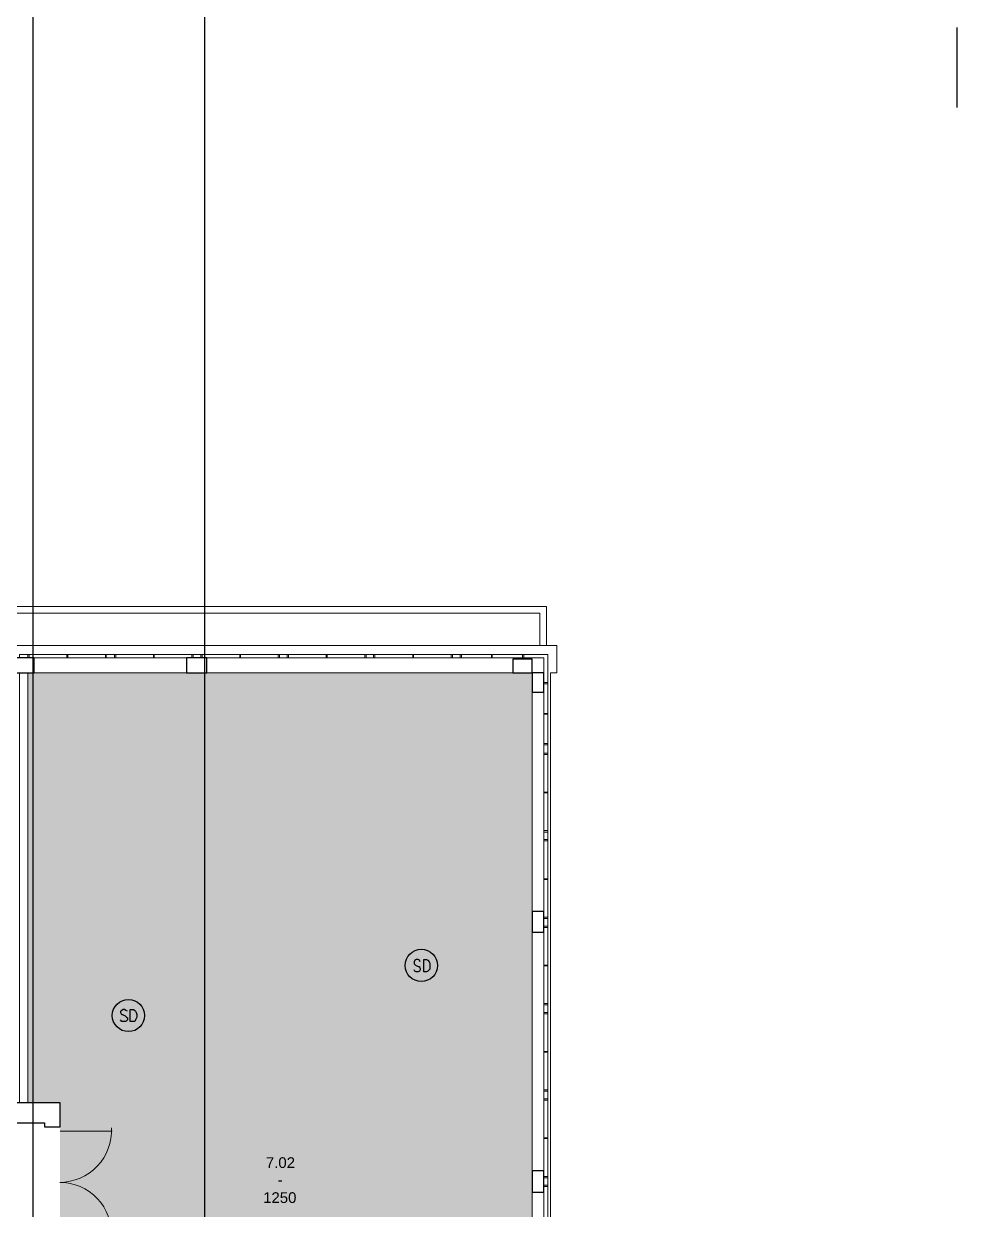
# Model space of a CAD drawing. Header units: millimetres. Extents: x -59 to 47, y 152 to 919.
# Drawn here: x 7.31 to 20.97, y 570.22 to 587.59 of the extents above; entities that cross this region are included whole.
import ezdxf

# ---------------------------------------------------------------- set-up
doc = ezdxf.new("R2010")
doc.units = ezdxf.units.MM
doc.layers.add('PDF_014407$_ps_FIRE$DETECT', color=80, linetype='Continuous', true_color=0x3fff00)
doc.layers.add('PDF_014407$HL-TMP', color=7, linetype='Continuous', true_color=0x800000)
for name, color, linetype in [('PDF_014407$_ps_TEXTBOLD', 2, 'Continuous'), ('PDF_014407$BL', 7, 'Continuous'), ('PDF_014407$DR', 7, 'Continuous'), ('PDF_014407$WA', 7, 'Continuous'), ('PDF_014407$WA-COL', 7, 'Continuous'), ('PDF_014407$WA-EXT', 7, 'Continuous'), ('PDF_014407$WN', 7, 'Continuous'), ('PDF_014408$A$walls.outside_Pen_No__4', 7, 'Continuous'), ('PDF_Text', 7, 'Continuous')]:
    doc.layers.add(name, color=color, linetype=linetype)
doc.styles.add('PDF ArialMT', font='arial.ttf')

msp = doc.modelspace()

# ---------------------------------------------------------------- linework, layer by layer
for p, q in [((7.447, 490.713), (7.447, 822.726)), ((9.959, 470.773), (9.959, 662.318))]:
    msp.add_line(p, q)
at = {"layer": 'PDF_014407$_ps_FIRE$DETECT', "lineweight": 25}
for centre in [(13.126, 573.806), (8.84, 573.073)]:
    msp.add_circle(centre, 0.236, dxfattribs=at)
at = {"layer": 'PDF_014407$_ps_TEXTBOLD', "lineweight": 25}
for points in [[(13.111, 573.861), (13.101, 573.881), (13.081, 573.892), (13.051, 573.892), (13.031, 573.881), (13.021, 573.861), (13.021, 573.841), (13.021, 573.831), (13.031, 573.821), (13.041, 573.811), (13.081, 573.791), (13.101, 573.791), (13.101, 573.781), (13.111, 573.761), (13.111, 573.741), (13.101, 573.721), (13.081, 573.711), (13.051, 573.711), (13.031, 573.721), (13.021, 573.741)], [(8.824, 573.139), (8.804, 573.149), (8.784, 573.159), (8.764, 573.159), (8.744, 573.149), (8.724, 573.139), (8.724, 573.119), (8.734, 573.098), (8.744, 573.088), (8.754, 573.088), (8.794, 573.068), (8.804, 573.058), (8.814, 573.048), (8.824, 573.038), (8.824, 573.008), (8.804, 572.988), (8.784, 572.988), (8.764, 572.988), (8.744, 572.988), (8.724, 573.008)]]:
    msp.add_lwpolyline(points, dxfattribs=at)
for points in [[(13.161, 573.711), (13.161, 573.892), (13.201, 573.892), (13.221, 573.881), (13.241, 573.861), (13.251, 573.841), (13.251, 573.821), (13.251, 573.781), (13.251, 573.751), (13.241, 573.741), (13.221, 573.721), (13.201, 573.711)], [(8.865, 572.988), (8.865, 573.159), (8.915, 573.159), (8.935, 573.149), (8.945, 573.139), (8.955, 573.119), (8.965, 573.088), (8.965, 573.048), (8.955, 573.028), (8.945, 573.008), (8.935, 572.988), (8.915, 572.988)]]:
    msp.add_lwpolyline(points, close=True, dxfattribs=at)
at = {"layer": 'PDF_014407$BL', "lineweight": 9}
for points in [[(-39.692, 578.489), (-39.692, 579.061), (14.958, 579.061), (14.958, 578.489)], [(-39.591, 578.489), (-39.591, 578.961), (14.858, 578.961), (14.858, 578.489)], [(7.871, 562.799), (14.968, 562.799), (14.968, 562.899), (15.068, 562.899), (15.068, 563.201), (15.018, 563.201), (15.018, 578.088), (15.109, 578.088), (15.109, 578.489), (-40.565, 578.489)], [(7.369, 578.088), (14.747, 578.088), (14.747, 563.201)]]:
    msp.add_lwpolyline(points, dxfattribs=at)
at = {"layer": 'PDF_014407$DR', "lineweight": 0}
msp.add_lwpolyline([(8.591, 569.834, 0.429403), (7.834, 570.631, 0.429403), (8.591, 571.428)], format="xyb", dxfattribs=at)
msp.add_lwpolyline([(7.841, 571.382), (8.604, 571.382), (7.841, 571.382)], dxfattribs=at)
at = {"layer": 'PDF_014407$HL-TMP', "transparency": 33554559}
for points in [[(14.747, 578.088), (7.369, 578.088), (14.747, 571.793)], [(7.369, 578.088), (14.747, 571.793), (7.369, 571.793)], [(14.747, 571.793), (7.841, 571.793), (14.747, 569.475)], [(7.841, 571.793), (14.747, 569.475), (7.841, 569.475)]]:
    msp.add_solid(points, dxfattribs=at)
at = {"layer": 'PDF_014407$WA', "lineweight": 20}
for points in [[(7.369, 578.308), (7.248, 578.308), (7.248, 578.359), (7.369, 578.359)], [(7.369, 578.308), (7.369, 578.359)], [(8.634, 578.308), (8.634, 578.359), (8.513, 578.359), (8.513, 578.308)], [(8.513, 578.308), (8.513, 578.359)], [(8.634, 578.308), (8.634, 578.359)], [(9.899, 578.308), (9.899, 578.359), (9.788, 578.359), (9.788, 578.308)], [(9.788, 578.308), (9.788, 578.359)], [(9.899, 578.308), (9.899, 578.359)], [(11.163, 578.308), (11.163, 578.359), (11.053, 578.359), (11.053, 578.308)], [(11.053, 578.308), (11.053, 578.359)], [(11.163, 578.308), (11.163, 578.359)], [(12.428, 578.308), (12.428, 578.359), (12.318, 578.359), (12.318, 578.308)], [(12.318, 578.308), (12.318, 578.359)], [(12.428, 578.308), (12.428, 578.359)], [(13.693, 578.308), (13.583, 578.308), (13.583, 578.359), (13.693, 578.359)], [(13.583, 578.308), (13.583, 578.359)], [(13.693, 578.308), (13.693, 578.359)], [(14.627, 578.359), (14.978, 578.359), (14.978, 577.947), (14.918, 577.947), (14.918, 578.308), (14.627, 578.308), (14.627, 578.359), (14.627, 578.308)], [(14.918, 577.947), (14.978, 577.947)], [(14.918, 576.913), (14.978, 576.913), (14.978, 577.034), (14.918, 577.034)], [(14.918, 577.034), (14.978, 577.034)], [(14.918, 576.913), (14.978, 576.913)], [(14.918, 575.648), (14.978, 575.648), (14.978, 575.759), (14.918, 575.759)], [(14.918, 575.759), (14.978, 575.759)], [(14.918, 575.648), (14.978, 575.648)], [(14.918, 574.383), (14.978, 574.383), (14.978, 574.494), (14.918, 574.494)], [(14.918, 574.494), (14.978, 574.494)], [(14.918, 574.383), (14.978, 574.383)], [(14.918, 573.119), (14.978, 573.119), (14.978, 573.229), (14.918, 573.229)], [(14.918, 573.229), (14.978, 573.229)], [(14.918, 573.119), (14.978, 573.119)], [(14.918, 571.854), (14.978, 571.854), (14.978, 571.964), (14.918, 571.964)], [(14.918, 571.964), (14.978, 571.964)], [(14.918, 571.854), (14.978, 571.854)], [(14.918, 570.589), (14.978, 570.589), (14.978, 570.699), (14.918, 570.699)], [(14.918, 570.699), (14.978, 570.699)], [(14.918, 570.589), (14.978, 570.589)]]:
    msp.add_lwpolyline(points, close=True, dxfattribs=at)
for points in [[(7.369, 571.793), (7.369, 578.088), (7.248, 578.088), (7.248, 571.793)], [(9.688, 578.088), (9.989, 578.088)]]:
    msp.add_lwpolyline(points, dxfattribs=at)
at = {"layer": 'PDF_014407$WA-COL', "lineweight": 25}
for points in [[(7.459, 578.088), (7.459, 578.308), (7.158, 578.308), (7.158, 578.088)], [(9.989, 578.088), (9.989, 578.308), (9.688, 578.308), (9.688, 578.088)], [(14.747, 578.088), (14.747, 578.288), (14.466, 578.288), (14.466, 578.088)], [(14.747, 577.807), (14.918, 577.807), (14.918, 578.088), (14.747, 578.088)], [(14.747, 574.293), (14.918, 574.293), (14.918, 574.594), (14.747, 574.594)], [(14.747, 570.488), (14.918, 570.488), (14.918, 570.8), (14.747, 570.8)]]:
    msp.add_lwpolyline(points, close=True, dxfattribs=at)
at = {"layer": 'PDF_014407$WA-EXT', "lineweight": 25}
msp.add_lwpolyline([(6.726, 571.663), (6.726, 571.793), (6.726, 571.502), (7.61, 571.502), (7.61, 571.442), (7.841, 571.442), (7.841, 571.793), (6.726, 571.793)], dxfattribs=at)
at = {"layer": 'PDF_014407$WN', "lineweight": 0}
for points in [[(7.951, 578.308), (7.951, 578.329), (7.951, 578.359), (7.941, 578.359), (7.941, 578.329), (7.941, 578.308), (7.951, 578.308), (8.483, 578.308), (7.951, 578.308), (7.389, 578.308), (7.369, 578.308), (8.513, 578.308), (8.503, 578.308), (8.483, 578.308)], [(7.369, 578.359), (7.389, 578.359), (7.389, 578.308)], [(7.389, 578.329), (7.389, 578.359), (7.399, 578.359)], [(8.503, 578.359), (7.941, 578.359)], [(8.513, 578.359), (8.503, 578.359), (8.503, 578.308), (8.503, 578.329)], [(9.216, 578.308), (9.216, 578.329), (9.216, 578.359), (9.206, 578.359), (9.206, 578.329), (9.206, 578.308), (9.216, 578.308), (9.758, 578.308), (9.216, 578.308), (8.654, 578.308), (8.634, 578.308), (9.788, 578.308), (9.768, 578.308), (9.758, 578.308)], [(8.634, 578.359), (8.654, 578.359), (8.654, 578.308)], [(8.654, 578.329), (8.654, 578.359), (8.664, 578.359)], [(9.768, 578.359), (9.206, 578.359)], [(9.788, 578.359), (9.768, 578.359), (9.768, 578.308), (9.768, 578.329)], [(10.481, 578.308), (10.481, 578.329), (10.481, 578.359), (10.471, 578.359), (10.471, 578.329), (10.471, 578.308), (10.481, 578.308), (11.023, 578.308), (10.481, 578.308), (9.919, 578.308), (9.899, 578.308), (11.053, 578.308), (11.033, 578.308), (11.023, 578.308)], [(9.899, 578.359), (9.919, 578.359), (9.919, 578.308)], [(9.919, 578.329), (9.919, 578.359), (9.929, 578.359)], [(11.033, 578.359), (10.471, 578.359)], [(11.053, 578.359), (11.033, 578.359), (11.033, 578.308), (11.033, 578.329)], [(11.746, 578.308), (11.746, 578.329), (11.746, 578.359), (11.736, 578.359), (11.736, 578.329), (11.736, 578.308), (11.746, 578.308), (12.288, 578.308), (11.746, 578.308), (11.184, 578.308), (11.163, 578.308), (12.318, 578.308), (12.298, 578.308), (12.288, 578.308)], [(11.163, 578.359), (11.184, 578.359), (11.184, 578.308)], [(11.184, 578.329), (11.184, 578.359), (11.194, 578.359)], [(12.298, 578.359), (11.736, 578.359)], [(12.318, 578.359), (12.298, 578.359), (12.298, 578.308), (12.298, 578.329)], [(13.011, 578.308), (13.011, 578.329), (13.011, 578.359), (13.001, 578.359), (13.001, 578.329), (13.001, 578.308), (13.011, 578.308), (13.553, 578.308), (13.011, 578.308), (12.448, 578.308), (12.428, 578.308), (13.583, 578.308), (13.563, 578.308), (13.553, 578.308)], [(12.428, 578.359), (12.448, 578.359), (12.448, 578.308)], [(12.448, 578.329), (12.448, 578.359), (12.458, 578.359)], [(13.563, 578.359), (13.001, 578.359)], [(13.583, 578.359), (13.563, 578.359), (13.563, 578.308), (13.563, 578.329)], [(14.165, 578.308), (14.165, 578.329), (14.165, 578.359), (14.155, 578.359), (14.155, 578.329), (14.155, 578.308), (14.165, 578.308), (14.597, 578.308), (14.165, 578.308), (13.713, 578.308), (13.693, 578.308), (14.627, 578.308), (14.607, 578.308), (14.597, 578.308)], [(13.693, 578.359), (13.713, 578.359), (13.713, 578.308)], [(13.713, 578.329), (13.713, 578.359), (13.723, 578.359)], [(14.607, 578.359), (14.155, 578.359)], [(14.627, 578.359), (14.607, 578.359), (14.607, 578.308), (14.607, 578.329)], [(14.918, 577.485), (14.948, 577.485), (14.978, 577.485), (14.978, 577.495), (14.948, 577.495), (14.948, 577.485), (14.948, 577.495), (14.918, 577.495), (14.918, 577.485), (14.918, 577.064), (14.918, 577.485), (14.918, 577.927), (14.918, 577.947), (14.918, 577.034), (14.918, 577.054), (14.918, 577.064)], [(14.978, 577.947), (14.978, 577.927), (14.918, 577.927)], [(14.948, 577.927), (14.978, 577.927), (14.978, 577.917)], [(14.978, 577.054), (14.978, 577.495)], [(14.978, 577.034), (14.978, 577.054), (14.918, 577.054), (14.948, 577.054)], [(14.918, 576.331), (14.948, 576.331), (14.978, 576.331), (14.978, 576.341), (14.948, 576.341), (14.918, 576.341), (14.918, 576.331), (14.918, 575.799), (14.918, 576.331), (14.918, 576.893), (14.918, 576.913), (14.918, 575.759), (14.918, 575.779), (14.918, 575.799)], [(14.978, 576.913), (14.978, 576.893), (14.918, 576.893)], [(14.948, 576.893), (14.978, 576.893), (14.978, 576.883)], [(14.978, 575.779), (14.978, 576.341)], [(14.978, 575.759), (14.978, 575.779), (14.918, 575.779), (14.948, 575.779)], [(14.918, 575.066), (14.948, 575.066), (14.978, 575.066), (14.978, 575.076), (14.948, 575.076), (14.918, 575.076), (14.918, 575.066), (14.918, 574.524), (14.918, 575.066), (14.918, 575.628), (14.918, 575.648), (14.918, 574.494), (14.918, 574.514), (14.918, 574.524)], [(14.978, 575.648), (14.978, 575.628), (14.918, 575.628)], [(14.948, 575.628), (14.978, 575.628), (14.978, 575.618)], [(14.978, 574.514), (14.978, 575.076)], [(14.978, 574.494), (14.978, 574.514), (14.918, 574.514), (14.948, 574.514)], [(14.918, 573.801), (14.948, 573.801), (14.978, 573.801), (14.978, 573.811), (14.948, 573.811), (14.918, 573.811), (14.918, 573.801), (14.918, 573.259), (14.918, 573.801), (14.918, 574.363), (14.918, 574.383), (14.918, 573.229), (14.918, 573.249), (14.918, 573.259)], [(14.978, 574.383), (14.978, 574.363), (14.918, 574.363)], [(14.948, 574.363), (14.978, 574.363), (14.978, 574.353)], [(14.978, 573.249), (14.978, 573.811)], [(14.978, 573.229), (14.978, 573.249), (14.918, 573.249), (14.948, 573.249)], [(14.918, 572.536), (14.948, 572.536), (14.978, 572.536), (14.978, 572.546), (14.948, 572.546), (14.918, 572.546), (14.918, 572.536), (14.918, 571.994), (14.918, 572.536), (14.918, 573.098), (14.918, 573.119), (14.918, 571.964), (14.918, 571.984), (14.918, 571.994)], [(14.978, 573.119), (14.978, 573.098), (14.918, 573.098)], [(14.948, 573.098), (14.978, 573.098), (14.978, 573.088)], [(14.978, 571.984), (14.978, 572.546)], [(14.978, 571.964), (14.978, 571.984), (14.918, 571.984), (14.948, 571.984)], [(14.918, 571.271), (14.948, 571.271), (14.978, 571.271), (14.978, 571.282), (14.948, 571.282), (14.918, 571.282), (14.918, 571.271), (14.918, 570.729), (14.918, 571.271), (14.918, 571.834), (14.918, 571.854), (14.918, 570.699), (14.918, 570.719), (14.918, 570.729)], [(14.978, 571.854), (14.978, 571.834), (14.918, 571.834)], [(14.948, 571.834), (14.978, 571.834), (14.978, 571.824)], [(14.978, 570.719), (14.978, 571.282)], [(14.978, 570.699), (14.978, 570.719), (14.918, 570.719), (14.948, 570.719)], [(14.918, 570.007), (14.948, 570.007), (14.978, 570.007), (14.978, 570.017), (14.948, 570.017), (14.918, 570.017), (14.918, 570.007), (14.918, 569.465), (14.918, 570.007), (14.918, 570.569), (14.918, 570.589), (14.918, 569.434), (14.918, 569.455), (14.918, 569.465)], [(14.978, 570.589), (14.978, 570.569), (14.918, 570.569)], [(14.948, 570.569), (14.978, 570.569), (14.978, 570.559)]]:
    msp.add_lwpolyline(points, dxfattribs=at)
for points in [[(7.941, 578.359), (7.399, 578.359)], [(9.206, 578.359), (8.664, 578.359)], [(10.471, 578.359), (9.929, 578.359)], [(11.736, 578.359), (11.194, 578.359)], [(13.001, 578.359), (12.458, 578.359)], [(14.155, 578.359), (13.723, 578.359)], [(14.978, 577.495), (14.978, 577.917)], [(14.978, 576.341), (14.978, 576.883)], [(14.978, 575.076), (14.978, 575.618)], [(14.978, 573.811), (14.978, 574.353)], [(14.978, 572.546), (14.978, 573.088)], [(14.978, 571.282), (14.978, 571.824)], [(14.978, 570.017), (14.978, 570.559)]]:
    msp.add_lwpolyline(points, close=True, dxfattribs=at)
at = {"layer": 'PDF_014408$A$walls.outside_Pen_No__4', "lineweight": 25}
msp.add_lwpolyline([(20.969, 586.364), (20.969, 587.531)], dxfattribs=at)

# ---------------------------------------------------------------- texts
at = {"layer": 'PDF_Text', "attachment_point": 4, "style": 'PDF ArialMT'}
for s, insert, char_height in [('7.02', (10.851, 570.919), 0.1569), ('-', (11.022, 570.668), 0.157), ('1250', (10.811, 570.407), 0.1569)]:
    msp.add_mtext(s, dxfattribs=dict(at, insert=insert, char_height=char_height))
at = {"layer": 'PDF_Text', "insert": (7.367, 570.259), "char_height": 0.000101, "attachment_point": 4, "rotation": 90, "style": 'PDF ArialMT'}
msp.add_mtext('l7-06', dxfattribs=at)

doc.saveas('drawing.dxf')
